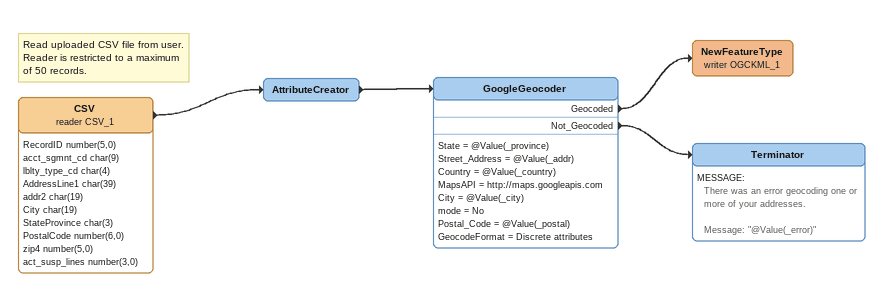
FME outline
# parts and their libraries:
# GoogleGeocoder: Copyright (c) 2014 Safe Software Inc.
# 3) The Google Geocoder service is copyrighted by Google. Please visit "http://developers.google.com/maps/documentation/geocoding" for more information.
Note: Read uploaded CSV file from user. / Reader is restricted to a maximum / of 50 records.
CSV (reader CSV_1)
    attributes: RecordID number(5,0), acct_sgmnt_cd char(9), lblty_type_cd char(4), AddressLine1 char(39), addr2 char(19), City char(19), StateProvince char(3), PostalCode number(6,0), zip4 number(5,0), act_susp_lines number(3,0)
    -> AttributeCreator
AttributeCreator
    -> GoogleGeocoder
GoogleGeocoder
    State = @Value(_province)
    Street_Address = @Value(_addr)
    Country = @Value(_country)
    MapsAPI = http://maps.googleapis.com
    City = @Value(_city)
    mode = No
    Postal_Code = @Value(_postal)
    GeocodeFormat = Discrete attributes
    Geocoded -> NewFeatureType (writer OGCKML_1)
    Not_Geocoded -> Terminator
NewFeatureType (writer OGCKML_1)
Terminator
    MESSAGE:
      There was an error geocoding one or more of your addresses.

      Message: "@Value(_error)"
